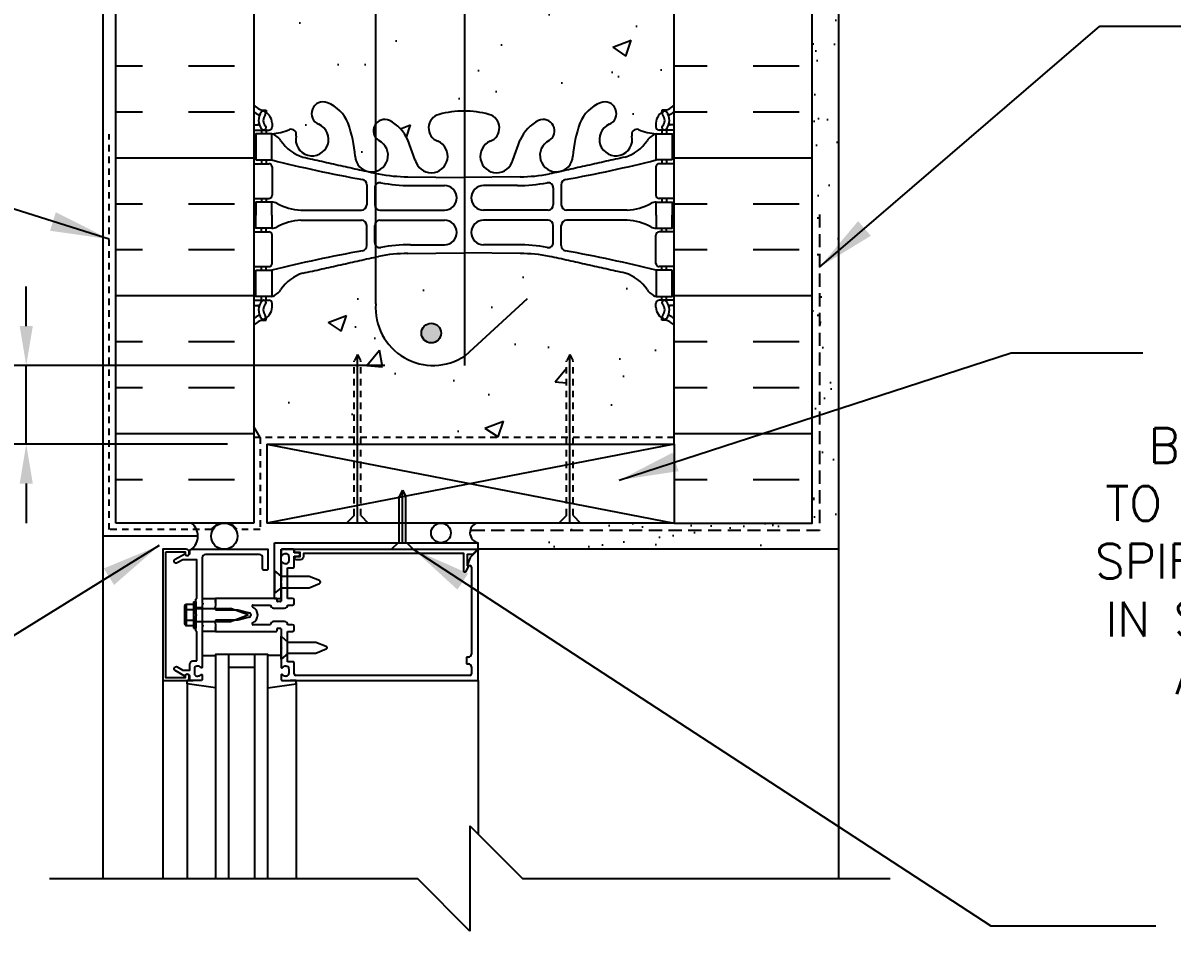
# Model space of a CAD drawing. Header units: inches. Extents: x 160.8 to 211.5, y 103.1 to 183.2.
# Drawn here: x 178.23 to 200.1, y 154.38 to 171.67 of the extents above; entities that cross this region are included whole.
import ezdxf

# ---------------------------------------------------------------- set-up
doc = ezdxf.new("R2010")
doc.units = ezdxf.units.IN
doc.header["$MEASUREMENT"] = 0
doc.linetypes.add('DASHED2', pattern=[0.375, 0.25, -0.125])
doc.linetypes.add('HIDDEN2', pattern=[0.1875, 0.125, -0.0625])
for name, color, linetype in [('HATCH', 12, 'Continuous'), ('LINE18', 9, 'Continuous'), ('line25', 2, 'Continuous'), ('LINE50', 5, 'Continuous'), ('LINE65', 3, 'Continuous'), ('LINE9', 9, 'Continuous'), ('PART_NUMBERS', 6, 'Continuous'), ('TEXT', 4, 'Continuous'), ('Web_Edge', 9, 'Continuous')]:
    doc.layers.add(name, color=color, linetype=linetype)
doc.styles.add('DIM', font='romans.shx', dxfattribs={"width": 0.7})
doc.styles.get("Standard").update_dxf_attribs({"font": 'romans.shx', "height": 0.75})
doc.dimstyles.new('ext_12', dxfattribs={"dimscale": 12, "dimtxt": 0.09375, "dimasz": 0.09375, "dimexe": 0.09375, "dimexo": 0.0625, "dimgap": 0.0625, "dimtad": 1, "dimdec": 1, "dimzin": 2, "dimdsep": 46, "dimlunit": 4, "dimtxsty": 'DIM', "dimcen": 0.09, "dimdle": 0.09375, "dimclrt": 4, "dimadec": 0, "dimazin": 0, "dimtfac": 1, "dimtdec": 1, "dimtmove": 2, "dimatfit": 3, "dimfxl": 1, "dimfrac": 2, "dimtolj": 1, "dimtzin": 0, "dimarcsym": 0})
doc.dimstyles.new('ext_8', dxfattribs={"dimscale": 8, "dimtxt": 0.09375, "dimasz": 0.09375, "dimexe": 0.09375, "dimexo": 0.0625, "dimgap": 0.0625, "dimtad": 1, "dimdec": 6, "dimzin": 3, "dimdsep": 46, "dimlunit": 4, "dimtxsty": 'DIM', "dimcen": 0.09, "dimdle": 0.09375, "dimclrt": 4, "dimadec": 0, "dimazin": 0, "dimtfac": 1, "dimtdec": 6, "dimtmove": 2, "dimatfit": 3, "dimfxl": 1, "dimfrac": 2, "dimtolj": 1, "dimtzin": 0, "dimarcsym": 0})

# ---------------------------------------------------------------- blocks, each defined once
blk = doc.blocks.new('*D6')
at = {"layer": 'Defpoints', "color": 0, "transparency": 16777216}
for p in [(178.293, 165.149), (185.618, 165.149), (182.624, 163.649)]:
    blk.add_point(p, dxfattribs=at)
at = {"layer": 'TEXT', "color": 0, "lineweight": -2, "transparency": 16777216}
for p, q in [((178.293, 165.899), (178.293, 166.649)), ((185.118, 165.149), (177.543, 165.149)), ((178.293, 163.649), (178.293, 165.149)), ((182.124, 163.649), (177.543, 163.649)), ((178.293, 162.899), (178.293, 162.149))]:
    blk.add_line(p, q, dxfattribs=at)
at = {"layer": 'TEXT', "color": 0, "transparency": 16777216}
for points in [[(178.168, 165.899), (178.418, 165.899), (178.293, 165.149)], [(178.168, 162.899), (178.418, 162.899), (178.293, 163.649)]]:
    blk.add_solid(points, dxfattribs=at)
at = {"layer": 'TEXT', "color": 4, "transparency": 16777216, "insert": (175.508, 164.809), "char_height": 0.75, "attachment_point": 5, "rotation": 90, "style": 'DIM'}
blk.add_mtext('\\A1;1 1/2" \\P (38mm)MIN. \\PCOVER', dxfattribs=at)

msp = doc.modelspace()

# ---------------------------------------------------------------- hatches: boundary and pattern name
at = {"layer": 'HATCH'}
h = msp.add_hatch(dxfattribs=at)
h.set_pattern_fill('AR-CONC', color=256, scale=0.5)
h.set_pattern_definition([(50, (0, 0), (3.5863, -0.31376), [0.375, -4.125]), (355, (0, 0), (-0.693757, 3.76096), [0.3, -3.3]), (100.4514, (0.299, -0.026), (2.892544, 3.4472), [0.3187, -3.50571]), (46.1842, (0, 1), (5.33621, -0.8276), [0.5625, -6.1875]), (96.6356, (0.4447, 0.931), (4.67331, 4.87059), [0.47805, -5.25857]), (351.1842, (0, 1), (4.67331, 4.87059), [0.45, -4.95]), (21, (0.5, 0.75), (2.984535, -2.013094), [0.375, -4.125]), (326, (0.5, 0.75), (1.216577, 3.62575), [0.3, -3.3]), (71.4514, (0.7487, 0.5822), (4.20111, 1.612656), [0.3187, -3.50571]), (37.5, (0, 0), (0.060799, 1.664469), [0, -3.26, 0, -3.35, 0, -3.3125]), (7.5, (0, 0), (1.315348, 1.972059), [0, -1.91, 0, -3.185, 0, -1.2625]), (327.5, (-1.115, 0), (2.669112, -0.1127744), [0, -1.25, 0, -3.9, 0, -5.175]), (317.5, (-1.615, 0), (2.91593, 0.500525), [0, -1.625, 0, -2.59, 0, -3.675])])
edge = h.paths.add_edge_path()
edge.add_line((184.5348537, 165.236299), (184.5973537, 165.3558077))
edge.add_line((184.5973537, 165.3558077), (184.6598537, 165.236299))
edge.add_line((184.6598537, 165.236299), (184.6598537, 163.7787495))
edge.add_line((184.6598537, 163.7787495), (188.575416, 163.7787495))
edge.add_line((188.575416, 163.7787495), (188.575416, 165.236299))
edge.add_line((188.575416, 165.236299), (188.637916, 165.3558077))
edge.add_line((188.637916, 165.3558077), (188.700416, 165.236299))
edge.add_line((188.700416, 165.236299), (188.700416, 163.7787495))
edge.add_line((188.700416, 163.7787495), (190.6243711, 163.7787495))
edge.add_line((190.6243711, 163.7787495), (190.6243711, 165.9134777))
edge.add_arc((190.2783681, 165.5525318), 0.5, 46.21088883, 66.42182152)
edge.add_line((190.4783681, 166.0107893), (190.3883681, 166.0107893))
edge.add_line((190.3883681, 166.0107893), (190.3883681, 166.0525154))
edge.add_arc((190.5283681, 166.2596386), 0.25, 180, 235.94420226, ccw=False)
edge.add_line((190.2783681, 166.2596386), (190.2783681, 166.3271386))
edge.add_arc((190.3408681, 166.3271386), 0.0625, 90, 180, ccw=False)
edge.add_line((190.3408681, 166.3896386), (190.3883681, 166.3896386))
edge.add_line((190.3883681, 166.3896386), (190.3883681, 166.4596386))
edge.add_line((190.3883681, 166.4596386), (190.2833681, 166.4596386))
edge.add_arc((190.4057768, 166.8022424), 0.3638149, 214.97751375, 250.33874127, ccw=False)
edge.add_arc((189.4826579, 166.1910124), 0.7434991, 32.79191653, 73.81071146)
edge.add_spline(control_points=[(189.689954, 166.9050286), (188.252504, 167.2254886)], knot_values=[0, 0, 1, 1], degree=1, periodic=0)
edge.add_arc((187.6961662, 164.2938838), 2.9839267, 79.25461643, 90.09946546)
edge.add_line((187.6909861, 167.277806), (186.6243711, 167.2935585))
edge.add_line((186.6243711, 167.2935585), (185.5577562, 167.277806))
edge.add_arc((185.5525761, 164.2938838), 2.9839267, 89.90053454, 100.74538357)
edge.add_spline(control_points=[(184.9962382, 167.2254886), (183.5587882, 166.9050286)], knot_values=[0, 0, 1, 1], degree=1, periodic=0)
edge.add_arc((183.7660844, 166.1910124), 0.7434991, 106.18928854, 147.20808347)
edge.add_arc((182.8429655, 166.8022424), 0.3638149, 289.66125873, 325.02248625, ccw=False)
edge.add_line((182.9653741, 166.4596386), (182.8603741, 166.4596386))
edge.add_line((182.8603741, 166.4596386), (182.8603741, 166.3896386))
edge.add_line((182.8603741, 166.3896386), (182.9078741, 166.3896386))
edge.add_arc((182.9078741, 166.3271386), 0.0625, 0, 90, ccw=False)
edge.add_line((182.9703741, 166.3271386), (182.9703741, 166.2596386))
edge.add_arc((182.7203741, 166.2596386), 0.25, 304.05579774, 360, ccw=False)
edge.add_line((182.8603741, 166.0525154), (182.8603741, 166.0107893))
edge.add_line((182.8603741, 166.0107893), (182.7703741, 166.0107893))
edge.add_arc((182.9703741, 165.5525318), 0.5, 113.57817848, 133.78911117)
edge.add_line((182.6243711, 165.9134777), (182.6243711, 163.9844294))
edge.add_line((182.6243711, 163.9844294), (182.744495, 163.7787495))
edge.add_line((182.744495, 163.7787495), (184.5348537, 163.7787495))
edge.add_line((184.5348537, 163.7787495), (184.5348537, 165.236299))
h.paths.add_polyline_path([(190.6243711, 172.8790689), (190.6243711, 175.6523383, 0.0884161507), (190.4783681, 175.74965), (190.3883681, 175.74965), (190.3883681, 175.791376, -0.2490694202), (190.2783681, 175.9984992), (190.2783681, 176.0659992, -0.4142135624), (190.3408681, 176.1284992), (190.3883681, 176.1284992), (190.3883681, 176.1984992), (190.2833681, 176.1984992, 0.0853478446), (189.9539086, 176.1229806, -0.6696014941), (189.8214062, 176.2432623, 2.0872314076), (189.3875068, 176.0184451, -1), (189.2240782, 175.609922, -0.213449913), (188.8318524, 175.9991224, -0.0699232591), (188.6949855, 176.6429251, 1.7023944724), (188.245217, 176.3303808, -0.9407930193), (188.0417045, 175.9471176, -0.1730747606), (187.6957962, 176.3137747), (187.5531583, 176.7006195, 1.6124735372), (187.1216152, 176.3410313, -0.734872413), (187.0985115, 175.8299925, -0.0684752628), (186.6243711, 175.7679295, -0.0684752628), (186.1502307, 175.8299925, -0.734872413), (186.1271271, 176.3410313, 1.6124735372), (185.6955839, 176.7006195), (185.5529461, 176.3137747, -0.1730747606), (185.2070377, 175.9471176, -0.9407930193), (185.0035252, 176.3303808, 1.7023944724), (184.5537567, 176.6429251, -0.0699232591), (184.4168898, 175.9991224, -0.213449913), (184.024664, 175.609922, -1), (183.8612355, 176.0184451, 2.0872314076), (183.427336, 176.2432623, -0.6696014941), (183.2948336, 176.1229806, 0.0853478446), (182.9653741, 176.1984992), (182.8603741, 176.1984992), (182.8603741, 176.1284992), (182.9078741, 176.1284992, -0.4142135624), (182.9703741, 176.0659992), (182.9703741, 175.9984992, -0.2490694202), (182.8603741, 175.791376), (182.8603741, 175.74965), (182.7703741, 175.74965, 0.0884161507), (182.6243711, 175.6523383), (182.6243711, 172.8790689), (182.6243711, 170.1057995, 0.0884161507), (182.7703741, 170.0084878), (182.8603741, 170.0084878), (182.8603741, 169.9667617, -0.2490694202), (182.9703741, 169.7596386), (182.9703741, 169.6921386, -0.4142135624), (182.9078741, 169.6296386), (182.8603741, 169.6296386), (182.8603741, 169.5596386), (182.9653741, 169.5596386, 0.0853478446), (183.2948336, 169.6351571, -0.6696014941), (183.427336, 169.5148754, 2.0872314076), (183.8612355, 169.7396927, -1), (184.024664, 170.1482158, -0.213449913), (184.4168898, 169.7590153, -0.0699232591), (184.5537567, 169.1152126, 1.7023944724), (185.0035252, 169.4277569, -0.9407930193), (185.2070377, 169.8110201, -0.1730747606), (185.5529461, 169.4443631), (185.6955839, 169.0575182, 1.6124735372), (186.1271271, 169.4171064, -0.734872413), (186.1502307, 169.9281453, -0.0684752628), (186.6243711, 169.9902082, -0.0684752628), (187.0985115, 169.9281453, -0.734872413), (187.1216152, 169.4171064, 1.6124735372), (187.5531583, 169.0575182), (187.6957962, 169.4443631, -0.1730747606), (188.0417045, 169.8110201, -0.9407930193), (188.245217, 169.4277569, 1.7023944724), (188.6949855, 169.1152126, -0.0699232591), (188.8318524, 169.7590153, -0.213449913), (189.2240782, 170.1482158, -1), (189.3875068, 169.7396927, 2.0872314076), (189.8214062, 169.5148754, -0.6696014941), (189.9539086, 169.6351571, 0.0853478446), (190.2833681, 169.5596386), (190.3883681, 169.5596386), (190.3883681, 169.6296386), (190.3408681, 169.6296386, -0.4142135624), (190.2783681, 169.6921386), (190.2783681, 169.7596386, -0.2490694202), (190.3883681, 169.9667617), (190.3883681, 170.0084878), (190.4783681, 170.0084878, 0.0884161507), (190.6243711, 170.1057995)])
edge = h.paths.add_edge_path()
edge.add_line((190.6243711, 181.8700269), (187.7378275, 181.8700113))
edge.add_line((187.7378275, 181.8700113), (186.7378275, 182.8700113))
edge.add_line((186.7378275, 182.8700113), (186.7378275, 180.8700113))
edge.add_line((186.7378275, 180.8700113), (185.7378275, 181.8700113))
edge.add_line((185.7378275, 181.8700113), (182.6243711, 181.8700282))
edge.add_line((182.6243711, 181.8700282), (182.6243711, 179.8446601))
edge.add_arc((182.9703741, 180.205606), 0.5, 226.21088883, 246.42182152)
edge.add_line((182.7703741, 179.7473484), (182.8603741, 179.7473484))
edge.add_line((182.8603741, 179.7473484), (182.8603741, 179.7056223))
edge.add_arc((182.7203741, 179.4984992), 0.25, 0, 55.94420226, ccw=False)
edge.add_line((182.9703741, 179.4984992), (182.9703741, 179.4309992))
edge.add_arc((182.9078741, 179.4309992), 0.0625, -90, 0, ccw=False)
edge.add_line((182.9078741, 179.3684992), (182.8603741, 179.3684992))
edge.add_line((182.8603741, 179.3684992), (182.8603741, 179.2984992))
edge.add_line((182.8603741, 179.2984992), (182.9653741, 179.2984992))
edge.add_arc((182.8429655, 178.9558953), 0.3638149, 34.97751375, 70.33874127, ccw=False)
edge.add_arc((183.7660844, 179.5671254), 0.7434991, 212.79191653, 253.81071146)
edge.add_spline(control_points=[(183.5587882, 178.8531092), (184.9962382, 178.5326492)], knot_values=[0, 0, 1, 1], degree=1, periodic=0)
edge.add_arc((185.5525761, 181.464254), 2.9839267, 259.25461643, 270.09946546)
edge.add_line((185.5577562, 178.4803318), (186.6243711, 178.4645793))
edge.add_line((186.6243711, 178.4645793), (187.6909861, 178.4803318))
edge.add_arc((187.6961662, 181.464254), 2.9839267, 269.90053454, 280.74538357)
edge.add_spline(control_points=[(188.252504, 178.5326492), (189.689954, 178.8531092)], knot_values=[0, 0, 1, 1], degree=1, periodic=0)
edge.add_arc((189.4826579, 179.5671254), 0.7434991, 286.18928854, 327.20808347)
edge.add_arc((190.4057768, 178.9558953), 0.3638149, 109.66125873, 145.02248625, ccw=False)
edge.add_line((190.2833681, 179.2984992), (190.3883681, 179.2984992))
edge.add_line((190.3883681, 179.2984992), (190.3883681, 179.3684992))
edge.add_line((190.3883681, 179.3684992), (190.3408681, 179.3684992))
edge.add_arc((190.3408681, 179.4309992), 0.0625, 180, 270, ccw=False)
edge.add_line((190.2783681, 179.4309992), (190.2783681, 179.4984992))
edge.add_arc((190.5283681, 179.4984992), 0.25, 124.05579774, 180, ccw=False)
edge.add_line((190.3883681, 179.7056223), (190.3883681, 179.7473484))
edge.add_line((190.3883681, 179.7473484), (190.4783681, 179.7473484))
edge.add_arc((190.2783681, 180.205606), 0.5, 293.57817848, 313.78911117)
edge.add_line((190.6243711, 179.8446601), (190.6243711, 181.8700269))
h = msp.add_hatch(dxfattribs=at)
h.set_pattern_fill('AR-SAND', color=256, scale=0.5, style=0)
h.set_pattern_definition([(37.5, (-2642.6052, -323.9087), (-0.03149668, 0.96341188), [0, -0.76, 0, -0.85, 0, -0.8125]), (7.5, (-2642.6052, -323.9087), (0.88488835, 1.41107303), [0, -0.41, 0, -0.685, 0, -0.2625]), (327.5, (-2643.2202, -323.9087), (1.55707093, 0.00282953), [0, -0.25, 0, -0.9, 0, -1.175]), (317.5, (-2643.2202, -323.9087), (1.5030633, 0.4388378), [0, -0.125, 0, -0.59, 0, -0.675])])
h.paths.add_polyline_path([(193.7493711, 168.9360212), (193.2493711, 168.9360212), (193.2493711, 163.6364371), (193.7493711, 163.6364371)])
h.paths.add_polyline_path([(193.2493711, 168.9360212), (193.7493711, 168.9360212), (193.7493711, 173.1733458), (193.2493711, 173.1733458), (193.2493711, 172.8790689)])
h.paths.add_polyline_path([(193.2493711, 173.1733458), (193.7493711, 173.1733458), (193.7493711, 181.8700113), (193.2493711, 181.8700113)])
h = msp.add_hatch(dxfattribs=at)
h.set_pattern_fill('AR-SAND', color=256, scale=0.5, style=0)
h.set_pattern_definition([(37.5, (124.29606, 3.0107), (-0.0314967, 0.963412), [0, -0.76, 0, -0.85, 0, -0.8125]), (7.5, (124.296, 3.0107), (0.884888, 1.411073), [0, -0.41, 0, -0.685, 0, -0.2625]), (327.5, (123.68106, 3.0107), (1.557071, 0.0028295), [0, -0.25, 0, -0.9, 0, -1.175]), (317.5, (123.681, 3.0107), (1.503063, 0.438838), [0, -0.125, 0, -0.59, 0, -0.675])])
h.paths.add_polyline_path([(187.9590269, 162.1492541, 0.2250226336), (187.8205967, 161.8992541), (187.8217261, 161.8992541), (187.8217261, 161.6492541), (193.7493711, 161.6492541), (193.7493711, 163.6364371), (193.2493711, 163.6364371), (193.2493711, 162.1492541)])
at = {"layer": 'LINE65'}
msp.add_hatch(color=256, dxfattribs=at).paths.add_polyline_path([(186.1880611, 165.7640109, 1), (185.8130611, 165.7640109, 1)])

# ---------------------------------------------------------------- linework, layer by layer
at = {"layer": 'HATCH'}
for p, q in [((179.9993711, 170.8531351), (180.5041494, 170.8531351)), ((181.3791494, 170.8531351), (182.2541494, 170.8531351)), ((190.6243711, 170.8531351), (191.2541494, 170.8531351)), ((192.1291494, 170.8531351), (193.0041494, 170.8531351)), ((179.9993711, 169.9781351), (180.5041494, 169.9781351)), ((181.3791494, 169.9781351), (182.2541494, 169.9781351)), ((190.6243711, 169.9781351), (191.2541494, 169.9781351)), ((192.1291494, 169.9781351), (193.0041494, 169.9781351)), ((179.9993711, 169.1031351), (182.6243711, 169.1031351)), ((190.6243711, 169.1031351), (193.2493711, 169.1031351)), ((179.9993711, 168.2281351), (180.5041494, 168.2281351)), ((181.3791494, 168.2281351), (182.2541494, 168.2281351)), ((190.6243711, 168.2281351), (191.2541494, 168.2281351)), ((192.1291494, 168.2281351), (193.0041494, 168.2281351)), ((179.9993711, 167.3531351), (180.5041494, 167.3531351)), ((181.3791494, 167.3531351), (182.2541494, 167.3531351)), ((190.6243711, 167.3531351), (191.2541494, 167.3531351)), ((192.1291494, 167.3531351), (193.0041494, 167.3531351)), ((179.9993711, 166.4781351), (182.6243711, 166.4781351)), ((190.6243711, 166.4781351), (193.2493711, 166.4781351)), ((179.9993711, 165.6031351), (180.5041494, 165.6031351)), ((181.3791494, 165.6031351), (182.2541494, 165.6031351)), ((190.6243711, 165.6031351), (191.2541494, 165.6031351)), ((192.1291494, 165.6031351), (193.0041494, 165.6031351)), ((184.5973537, 162.1492541), (184.5973537, 165.3558077)), ((188.637916, 162.1492541), (188.637916, 165.3558077)), ((179.9993711, 164.7281351), (180.5041494, 164.7281351)), ((181.3791494, 164.7281351), (182.2541494, 164.7281351)), ((190.6243711, 164.7281351), (191.2541494, 164.7281351)), ((192.1291494, 164.7281351), (193.0041494, 164.7281351)), ((179.9993711, 163.8531351), (182.6243711, 163.8531351)), ((182.744495, 163.7787495), (182.6243711, 163.9844294)), ((190.6243711, 163.8531351), (193.2493711, 163.8531351)), ((182.744495, 163.7787495), (182.6243711, 163.7787495)), ((190.6243711, 163.6492541), (182.8743711, 162.1492541)), ((182.8743711, 163.6492541), (190.6243711, 162.1492541)), ((179.9993711, 162.9781351), (180.5041494, 162.9781351)), ((181.3791494, 162.9781351), (182.2541494, 162.9781351)), ((190.6243711, 162.9781351), (191.2541494, 162.9781351)), ((192.1291494, 162.9781351), (193.0041494, 162.9781351)), ((185.4523754, 161.7747899), (185.4523754, 162.7747899)), ((183.372672, 161.6492541), (186.892672, 161.6492541)), ((182.142672, 159.6492541), (182.142672, 155.382294)), ((182.642672, 155.382294), (182.642672, 159.6492541)), ((181.6429171, 159.6288685), (181.8929171, 159.6288685)), ((182.642672, 159.3992541), (182.142672, 159.3992541)), ((180.892672, 159.1492541), (180.892672, 155.382294)), ((181.3529171, 159.0888685), (181.3529171, 159.1488685)), ((181.3529171, 159.1488685), (181.468548, 159.1488685)), ((181.3529171, 159.1062337), (181.3529171, 155.382294)), ((181.8929171, 159.012333), (181.3529171, 159.0888685)), ((182.892427, 159.012333), (183.432427, 159.0888685)), ((183.432427, 159.0888685), (183.432427, 159.1488685)), ((183.432427, 159.1062337), (183.432427, 155.382294)), ((186.892672, 159.1492541), (186.892672, 156.2274494))]:
    msp.add_line(p, q, dxfattribs=at)
at = {"layer": 'HATCH', "color": 4, "linetype": 'DASHED2', "ltscale": 0.5}
for p, q in [((179.8743711, 162.0242541), (179.8743711, 169.5515678)), ((182.744495, 163.7787495), (182.744495, 162.0242541)), ((190.6243711, 163.7787495), (182.744495, 163.7787495)), ((181.8167474, 162.0242541), (179.8743711, 162.0242541)), ((182.744495, 162.0242541), (182.3065967, 162.0242541))]:
    msp.add_line(p, q, dxfattribs=at)
at = {"layer": 'HATCH'}
for centre, radius in [((182.061672, 161.8992541), 0.25), ((186.186172, 161.962022), 0.1872321)]:
    msp.add_circle(centre, radius, dxfattribs=at)
msp.add_arc((181.249172, 161.8992541), 0.3125, 306.86989765, 53.13010235, dxfattribs=at)
at = {"layer": 'LINE18'}
for p, q in [((179.7493711, 181.8790689), (179.7493711, 161.8992541)), ((185.4523754, 162.7747899), (185.3898754, 162.6552812)), ((185.4523754, 162.7747899), (185.5148754, 162.6552812)), ((185.3898754, 161.7747899), (185.3898754, 162.6552812)), ((185.5148754, 161.7747899), (185.5148754, 162.6552812)), ((184.5348537, 162.2929722), (184.3911356, 162.1492541)), ((184.6598537, 162.2929722), (184.8035719, 162.1492541)), ((188.575416, 162.2929722), (188.4316979, 162.1492541)), ((188.700416, 162.2929722), (188.8441341, 162.1492541)), ((181.561672, 161.8992541), (179.7493711, 161.8992541)), ((179.7493711, 161.8992541), (179.7493711, 155.382294)), ((183.017672, 161.7747899), (186.892672, 161.7747899)), ((183.142672, 161.6497899), (186.892672, 161.6497899)), ((185.3711572, 161.7747899), (185.2461572, 161.6497899)), ((185.5335935, 161.7747899), (185.6585935, 161.6497899)), ((186.892672, 161.6497899), (186.892672, 161.7747899)), ((193.7493711, 161.6492541), (193.7493711, 155.382294))]:
    msp.add_line(p, q, dxfattribs=at)
at = {"layer": 'LINE18', "linetype": 'HIDDEN2'}
for p, q in [((184.5973537, 165.3558077), (184.5348537, 165.236299)), ((184.5973537, 165.3558077), (184.6598537, 165.236299)), ((188.637916, 165.3558077), (188.575416, 165.236299)), ((188.637916, 165.3558077), (188.700416, 165.236299)), ((184.5348537, 162.2929722), (184.5348537, 165.236299)), ((184.6598537, 162.2929722), (184.6598537, 165.236299)), ((188.575416, 162.2929722), (188.575416, 165.236299)), ((188.700416, 162.2929722), (188.700416, 165.236299))]:
    msp.add_line(p, q, dxfattribs=at)
at = {"layer": 'line25'}
for p, q in [((182.6243711, 172.8790689), (182.6243711, 162.1492541)), ((190.6243711, 163.6492541), (190.6243711, 172.8790689)), ((182.8743711, 163.6492541), (182.8743711, 162.1492541)), ((182.8743711, 163.6492541), (190.6243711, 163.6492541)), ((190.6243711, 163.6492541), (190.6243711, 162.1492541)), ((190.6243711, 162.1492541), (182.8743711, 162.1492541))]:
    msp.add_line(p, q, dxfattribs=at)
at = {"layer": 'LINE50'}
msp.add_line((182.6243711, 162.1492541), (179.9993711, 162.1492541), dxfattribs=at)
for points in [[(179.9993711, 162.1492541), (179.9993711, 172.8790689), (180.4368711, 172.8790689), (180.4368711, 173.3790689), (181.9368711, 173.3790689), (181.9368711, 172.8790689), (182.3743711, 172.8790689), (182.6243711, 172.8790689)], [(190.6243711, 162.1492541), (193.2493711, 162.1492541), (193.2493711, 172.8790689), (192.8118711, 172.8790689), (192.8118711, 173.3790689), (191.3118711, 173.3790689), (191.3118711, 172.8790689), (190.8743711, 172.8790689), (190.6243711, 172.8790689)]]:
    msp.add_lwpolyline(points, dxfattribs=at)
at = {"layer": 'LINE65'}
for p, q in [((186.6359148, 180.971924), (186.6359148, 165.1492541)), ((184.9452389, 166.3225452), (184.9452389, 178.6729721)), ((187.8238338, 166.4168307), (186.6440819, 165.332547))]:
    msp.add_line(p, q, dxfattribs=at)
msp.add_circle((186.0005611, 165.7640109), 0.1875, dxfattribs=at)
msp.add_arc((186.0375673, 166.244376), 1.0951219, 175.90677852, 303.63036406, dxfattribs=at)
at = {"layer": 'LINE9'}
for p, q in [((193.7493711, 181.8790689), (193.7493711, 161.6492541)), ((183.017672, 160.7122541), (183.017672, 161.7747899)), ((183.142672, 160.7122541), (183.142672, 161.6497899)), ((183.142672, 161.6292541), (183.142672, 161.5472541)), ((183.372672, 161.6492541), (183.162672, 161.6492541)), ((183.392672, 161.5792541), (183.392672, 161.6292541)), ((186.875601, 161.6252541), (186.7417935, 161.4914467)), ((193.7493711, 161.6492541), (186.892672, 161.6492541)), ((186.892672, 161.6492541), (186.892672, 161.6302541)), ((186.892672, 161.6492541), (186.892672, 161.6302541)), ((186.892672, 159.1492541), (186.892672, 161.618183)), ((183.142672, 161.3912541), (183.142672, 161.0392541)), ((183.2321636, 161.5632541), (183.242672, 161.5632541)), ((183.292672, 161.5132541), (183.292672, 161.4252541)), ((183.473672, 161.5792541), (183.392672, 161.5792541)), ((183.392672, 161.3142541), (183.392672, 161.5192541)), ((183.392672, 161.5192541), (183.473672, 161.5192541)), ((186.7417935, 161.4914467), (186.685672, 161.3372541)), ((183.242672, 161.3752541), (183.2321636, 161.3752541)), ((183.267672, 160.7122541), (183.267672, 161.2942541)), ((183.267672, 161.2942541), (183.372672, 161.2942541)), ((186.685672, 161.3372541), (186.737672, 161.3372541)), ((186.767672, 161.3072541), (186.767672, 159.6542541)), ((183.142672, 161.0092541), (183.142672, 160.6622541)), ((181.303067, 160.5514341), (181.303067, 160.2470591)), ((181.315362, 160.5858441), (181.334067, 160.5858441)), ((181.334067, 160.5858441), (181.334067, 160.2126541)), ((181.337992, 160.6021641), (181.477672, 160.6021641)), ((181.477672, 160.6492541), (181.477672, 160.1492541)), ((181.477672, 160.6492541), (181.517672, 160.6492541)), ((181.517672, 160.6492541), (181.517672, 160.1492541)), ((181.642672, 160.5322541), (181.517672, 160.5322541)), ((181.517672, 160.5246341), (182.182672, 160.5246341)), ((181.642672, 160.7122541), (181.892672, 160.7122541)), ((181.642672, 160.7122541), (181.642672, 160.6497541)), ((181.892672, 160.6722541), (181.877672, 160.6572541)), ((181.877672, 160.6572541), (181.892672, 160.6422541)), ((181.892672, 160.5692541), (181.877672, 160.5542541)), ((181.877672, 160.5542541), (181.892672, 160.5392541)), ((183.056672, 160.7122541), (181.892672, 160.7122541)), ((181.892672, 160.7122541), (181.892672, 160.6722541)), ((181.892672, 160.7122541), (181.892672, 160.6497541)), ((181.892672, 160.6422541), (181.892672, 160.5692541)), ((181.892672, 160.5392541), (181.892672, 160.4992541)), ((182.517672, 160.3992541), (182.182672, 160.5246341)), ((182.6140521, 160.5872541), (182.941672, 160.5872541)), ((183.001672, 160.5272541), (183.207672, 160.5272541)), ((183.017672, 160.7122541), (183.142672, 160.7122541)), ((183.066672, 160.6622541), (183.066672, 160.7022541)), ((183.132672, 160.6522541), (183.076672, 160.6522541)), ((183.362672, 160.7122541), (183.267672, 160.7122541)), ((183.267672, 160.5872541), (183.362672, 160.5872541)), ((183.392672, 160.6172541), (183.392672, 160.6822541)), ((181.337992, 160.5007091), (181.477672, 160.5007091)), ((181.337992, 160.2977891), (181.477672, 160.2977891)), ((181.892672, 160.4992541), (182.322672, 160.4992541)), ((182.322672, 160.2992541), (181.892672, 160.2992541)), ((181.892672, 160.2992541), (181.892672, 160.2592541)), ((182.182672, 160.2738641), (182.517672, 160.3992541)), ((182.322672, 160.4992541), (182.5407842, 160.4408111)), ((182.5407842, 160.3576971), (182.322672, 160.2992541)), ((181.315362, 160.2126541), (181.334067, 160.2126541)), ((181.337992, 160.1963341), (181.477672, 160.1963341)), ((181.477672, 160.1492541), (181.517672, 160.1492541)), ((181.517672, 160.2738641), (182.182672, 160.2738641)), ((181.642672, 160.2662541), (181.517672, 160.2662541)), ((181.642672, 160.1487541), (181.642672, 160.0862541)), ((181.892672, 160.0862541), (181.642672, 160.0862541)), ((181.892672, 160.2592541), (181.877672, 160.2442541)), ((181.877672, 160.2442541), (181.892672, 160.2292541)), ((181.892672, 160.1562541), (181.877672, 160.1412541)), ((181.877672, 160.1412541), (181.892672, 160.1262541)), ((181.892672, 160.2292541), (181.892672, 160.1562541)), ((181.892672, 160.1487541), (181.892672, 160.0862541)), ((181.892672, 160.1262541), (181.892672, 160.0862541)), ((181.892672, 160.0862541), (183.056672, 160.0862541)), ((182.941672, 160.2112541), (182.6140521, 160.2112541)), ((183.207672, 160.2712541), (183.001672, 160.2712541)), ((183.066672, 160.0962541), (183.066672, 160.1362541)), ((183.076672, 160.1462541), (183.132672, 160.1462541)), ((183.142672, 160.1362541), (183.142672, 159.7892541)), ((183.362672, 160.2112541), (183.267672, 160.2112541)), ((183.267672, 159.5042541), (183.267672, 160.0862541)), ((183.267672, 160.0862541), (183.362672, 160.0862541)), ((183.392672, 160.1162541), (183.392672, 160.1812541)), ((183.142672, 159.5552541), (183.142672, 159.9932541)), ((183.142672, 159.9932541), (183.274672, 159.8822541)), ((183.274672, 159.8822541), (183.8053307, 159.8822541)), ((183.8053307, 159.8822541), (183.9991525, 159.8019705)), ((183.142672, 159.7892541), (183.157672, 159.7742541)), ((183.157672, 159.7742541), (183.142672, 159.7592541)), ((183.142672, 159.7592541), (183.142672, 159.4072541)), ((183.274672, 159.6662541), (183.142672, 159.5552541)), ((183.8053307, 159.6662541), (183.274672, 159.6662541)), ((183.9991525, 159.7465377), (183.8053307, 159.6662541)), ((183.142427, 159.6288685), (182.892427, 159.6288685)), ((183.2321636, 159.4232541), (183.242672, 159.4232541)), ((183.372672, 159.5042541), (183.267672, 159.5042541)), ((183.392672, 159.2792541), (183.392672, 159.4842541)), ((186.707672, 159.5942541), (186.672672, 159.5942541)), ((186.672672, 159.5942541), (186.672672, 159.4692541)), ((186.672672, 159.4692541), (186.707672, 159.4692541)), ((183.142672, 159.2512541), (183.142672, 159.1692541)), ((183.242672, 159.2352541), (183.2321636, 159.2352541)), ((183.292672, 159.3732541), (183.292672, 159.2852541)), ((186.737672, 159.2492541), (183.422672, 159.2492541)), ((186.767672, 159.4092541), (186.767672, 159.2792541)), ((183.162672, 159.1492541), (186.892672, 159.1492541)), ((183.432427, 159.1488685), (183.3167961, 159.1488685)), ((186.7378275, 156.382294), (186.7378275, 154.382294)), ((186.7378275, 156.382294), (187.7378275, 155.382294)), ((178.7378275, 155.382294), (185.7378275, 155.382294)), ((186.7378275, 154.382294), (185.7378275, 155.382294)), ((187.7378275, 155.382294), (194.7378275, 155.382294))]:
    msp.add_line(p, q, dxfattribs=at)
for points in [[(180.952672, 161.5992541), (181.316672, 161.5992541), (181.316672, 161.5692541, 1), (181.396672, 161.5692541), (181.396672, 161.5892541, 0.4142135624), (181.336672, 161.6492541), (180.892672, 161.6492541), (180.892672, 159.1492541), (181.336672, 159.1492541, 0.4142135624), (181.396672, 159.2092541), (181.396672, 159.2292541, 1), (181.316672, 159.2292541), (181.316672, 159.1992541), (180.952672, 159.1992541)], [(181.542672, 159.5232541), (181.542672, 160.0742541), (181.517672, 160.0992541), (181.517672, 160.3842541), (181.532672, 160.3992541), (181.517672, 160.4142541), (181.517672, 160.6992541), (181.542672, 160.7242541), (181.542672, 161.4492541), (181.2718474, 161.4492541), (181.166672, 161.3885311, -1), (181.126672, 161.4578131), (181.3093012, 161.5632541, 0.8490904587), (181.406672, 161.5792541), (181.406672, 161.6192541, -0.4142135624), (181.436672, 161.6492541), (182.892672, 161.6492541), (182.892672, 161.2792541, -0.4142135624), (182.862672, 161.2492541), (182.822672, 161.2492541, -0.4142135624), (182.792672, 161.2792541), (182.792672, 161.4892541, 0.4142135624), (182.732672, 161.5492541), (181.702672, 161.5492541, 0.4142135624), (181.642672, 161.4892541), (181.642672, 160.6242541), (181.657672, 160.6092541), (181.642672, 160.5942541), (181.642672, 160.2042541), (181.657672, 160.1892541), (181.642672, 160.1742541), (181.642672, 159.4072541, -0.6693764951), (181.6170304, 159.3966827, 0.1997729274), (181.5531804, 159.4232541), (181.542672, 159.4232541, 0.4142135624), (181.492672, 159.3732541), (181.492672, 159.2852541, 0.4142135624), (181.542672, 159.2352541), (181.5531804, 159.2352541, 0.1997729274), (181.6170304, 159.2618255, -0.6693764951), (181.642672, 159.2512541), (181.642672, 159.1692541, -0.4142135624), (181.622672, 159.1492541), (181.436672, 159.1492541, -0.4142135624), (181.406672, 159.1792541), (181.406672, 159.2192541, 0.8490904587), (181.3093012, 159.2352541), (181.126672, 159.3406951, -1), (181.166672, 159.4099771), (181.2718474, 159.3492541), (181.406672, 159.3492541), (181.406672, 159.4632541, -0.4142135624), (181.466672, 159.5232541)], [(183.418672, 161.5892541, -0.4142135624), (183.398672, 161.6092541), (183.398672, 161.6492541), (186.873672, 161.6492541, -0.6681786379), (186.8772076, 161.6407186), (186.7857431, 161.5492541), (186.685672, 161.5492541), (186.685672, 161.3372541), (186.717672, 161.3372541), (186.6515477, 161.2227234, -0.767326988), (186.623672, 161.2301926), (186.623672, 161.5692541), (183.568672, 161.5692541), (183.568672, 161.5092541, -0.4142135624), (183.508672, 161.4492541), (183.428672, 161.4492541, -1), (183.428672, 161.5092541), (183.503672, 161.5092541), (183.503672, 161.5892541)], [(183.149672, 161.1322541), (183.017672, 161.2432541), (183.017672, 160.8052541), (183.149672, 160.9162541), (183.6803307, 160.9162541), (183.8741525, 160.9965377, 0.6681786379), (183.8741525, 161.0519705), (183.6803307, 161.1322541)]]:
    msp.add_lwpolyline(points, format="xyb", close=True, dxfattribs=at)
msp.add_lwpolyline([(182.892672, 155.382294), (182.892672, 159.6492541), (181.892672, 159.6492541), (181.892672, 155.382294)], dxfattribs=at)
for centre, radius, start, end in [((186.9308028, 161.9644387), 0.1934442, 107.17760034, 258.63169701), ((183.162672, 161.6292541), 0.02, 90, 180), ((183.372672, 161.6292541), 0.02, 0, 90), ((186.882672, 161.618183), 0.01, 0, 135), ((183.157672, 161.5472541), 0.015, 180, 315.18968809), ((183.157672, 161.3912541), 0.015, 44.81031191, 180), ((183.2321636, 161.4732541), 0.09, 90, 135.18968809), ((183.2321636, 161.4652541), 0.09, 224.81031191, 270), ((183.242672, 161.5132541), 0.05, 0, 90), ((183.242672, 161.4252541), 0.05, 270, 0), ((183.473672, 161.5492541), 0.03, 270, 90), ((183.372672, 161.3142541), 0.02, 270, 360), ((186.737672, 161.3072541), 0.03, 360, 90), ((181.357377, 160.5514341), 0.0543126, 110.9107, 249.0893), ((182.6140521, 160.5672541), 0.02, 90, 243.3313394), ((182.529672, 160.3992541), 0.168, 296.6686606, 63.3313394), ((183.001672, 160.5872541), 0.06, 180, 270), ((183.056672, 160.7022541), 0.01, 0, 90), ((183.076672, 160.6622541), 0.01, 180, 270), ((183.132672, 160.6622541), 0.01, 270, 0), ((183.207672, 160.5872541), 0.06, 270, 0), ((183.362672, 160.6822541), 0.03, 0, 90), ((183.362672, 160.6172541), 0.03, 270, 360), ((181.357377, 160.2470591), 0.0543126, 110.9107, 249.0893), ((181.467917, 160.3992541), 0.1648491, 142.0123, 217.9877), ((182.529649, 160.3992541), 0.043023, 285, 75), ((182.6140521, 160.2312541), 0.02, 116.6686606, 270), ((183.001672, 160.2112541), 0.06, 90, 180), ((183.056672, 160.0962541), 0.01, 270, 0), ((183.076672, 160.1362541), 0.01, 90, 180), ((183.132672, 160.1362541), 0.01, 0, 90), ((183.207672, 160.2112541), 0.06, 0, 90), ((183.362672, 160.1812541), 0.03, 0, 90), ((183.362672, 160.1162541), 0.03, 270, 360), ((183.987672, 159.7742541), 0.03, 292.5, 67.5), ((186.707672, 159.6542541), 0.06, 270, 0), ((183.2321636, 159.3332541), 0.09, 90, 135.18968809), ((183.242672, 159.3732541), 0.05, 0, 90), ((183.372672, 159.4842541), 0.02, 0, 90), ((186.707672, 159.4092541), 0.06, 0, 90), ((183.157672, 159.4072541), 0.015, 180, 315.18968809), ((183.157672, 159.2512541), 0.015, 44.81031191, 180), ((183.2321636, 159.3252541), 0.09, 224.81031191, 270), ((183.242672, 159.2852541), 0.05, 270, 360), ((183.422672, 159.2792541), 0.03, 180, 270), ((186.737672, 159.2792541), 0.03, 270, 0), ((183.162672, 159.1692541), 0.02, 180, 270)]:
    msp.add_arc(centre, radius, start, end, dxfattribs=at)
at = {"layer": 'PART_NUMBERS', "linetype": 'DASHED2'}
msp.add_lwpolyline([(193.3935172, 168.0225166), (193.3935172, 162.0039791), (186.7414428, 162.0039791)], dxfattribs=at)
at = {"layer": 'TEXT'}
for centre, start, end in [((182.059551, 161.8509578), 89.59260629, 144.48339052), ((182.0637931, 161.8509578), 35.51660948, 90.40739371)]:
    msp.add_arc(centre, 0.2983039, start, end, dxfattribs=at)
at = {"layer": 'Web_Edge'}
for p, q in [((182.7703741, 170.0084878), (182.8603741, 170.0084878)), ((182.8603741, 170.0084878), (182.8603741, 169.9667617)), ((190.4783681, 170.0084878), (190.3883681, 170.0084878)), ((190.3883681, 170.0084878), (190.3883681, 169.9667617)), ((182.6243711, 169.7296386), (182.7022496, 169.7296386)), ((182.9703741, 169.7596386), (182.9703741, 169.6921386)), ((190.2783681, 169.7596386), (190.2783681, 169.6921386)), ((190.6243711, 169.7296386), (190.5464926, 169.7296386)), ((182.6243711, 169.6296386), (182.9078741, 169.6296386)), ((182.7703741, 169.6296386), (182.7703741, 169.5596386)), ((182.8603741, 169.6296386), (182.8603741, 169.5596386)), ((190.6243711, 169.6296386), (190.3408681, 169.6296386)), ((190.3883681, 169.6296386), (190.3883681, 169.5596386)), ((190.4783681, 169.6296386), (190.4783681, 169.5596386)), ((185.6955839, 169.0575182), (185.5529461, 169.4443631)), ((187.5531583, 169.0575182), (187.6957962, 169.4443631)), ((182.7703741, 169.0596386), (182.7703741, 168.9896386)), ((182.8603741, 169.0596386), (182.8603741, 168.9896386)), ((190.3883681, 169.0596386), (190.3883681, 168.9896386)), ((190.4783681, 169.0596386), (190.4783681, 168.9896386)), ((182.6243711, 168.9896386), (182.9078741, 168.9896386)), ((182.9703741, 168.9271386), (182.9703741, 168.3921386)), ((190.2783681, 168.9271386), (190.2783681, 168.3921386)), ((190.6243711, 168.9896386), (190.3408681, 168.9896386)), ((185.5577562, 168.7414711), (186.6243782, 168.7257185)), ((187.6909861, 168.7414711), (186.624364, 168.7257185)), ((184.7724282, 168.5897132), (184.7724282, 168.2049494)), ((184.9249282, 168.5276577), (184.9249282, 168.2049494)), ((185.6050906, 168.5735868), (186.251972, 168.5735868)), ((187.6436516, 168.5735868), (186.9967703, 168.5735868)), ((188.323814, 168.5276577), (188.323814, 168.2049494)), ((188.476314, 168.5897132), (188.476314, 168.2049494)), ((182.6243711, 168.3296386), (182.9078741, 168.3296386)), ((182.7703741, 168.3296386), (182.7703741, 168.2596386)), ((182.8603741, 168.3296386), (182.8603741, 168.2596386)), ((190.6243711, 168.3296386), (190.3408681, 168.3296386)), ((190.3883681, 168.3296386), (190.3883681, 168.2596386)), ((190.4783681, 168.3296386), (190.4783681, 168.2596386)), ((183.5180982, 168.1041685), (184.6724959, 168.1049494)), ((185.0249282, 168.1049494), (186.251972, 168.1049494)), ((188.223814, 168.1049494), (186.9967703, 168.1049494)), ((189.730644, 168.1041685), (188.5762464, 168.1049494)), ((182.7703741, 167.6896386), (182.7703741, 167.7596386)), ((182.8603741, 167.6896386), (182.8603741, 167.7596386)), ((183.5180982, 167.9151086), (184.6724959, 167.9143277)), ((184.7724282, 167.4295639), (184.7724282, 167.8143277)), ((184.9249282, 167.4916194), (184.9249282, 167.8143277)), ((185.0249282, 167.9143277), (186.251972, 167.9143277)), ((188.223814, 167.9143277), (186.9967703, 167.9143277)), ((188.323814, 167.4916194), (188.323814, 167.8143277)), ((188.476314, 167.4295639), (188.476314, 167.8143277)), ((189.730644, 167.9151086), (188.5762464, 167.9143277)), ((190.3883681, 167.6896386), (190.3883681, 167.7596386)), ((190.4783681, 167.6896386), (190.4783681, 167.7596386)), ((182.6243711, 167.6896386), (182.9078741, 167.6896386)), ((182.9703741, 167.0921386), (182.9703741, 167.6271386)), ((190.2783681, 167.0921386), (190.2783681, 167.6271386)), ((190.6243711, 167.6896386), (190.3408681, 167.6896386)), ((185.6050906, 167.4456903), (186.251972, 167.4456903)), ((187.6436516, 167.4456903), (186.9967703, 167.4456903)), ((185.5577562, 167.277806), (186.6243782, 167.2935586)), ((187.6909861, 167.277806), (186.624364, 167.2935586)), ((182.6243711, 167.0296386), (182.9078741, 167.0296386)), ((182.7703741, 166.9596386), (182.7703741, 167.0296386)), ((182.8603741, 166.9596386), (182.8603741, 167.0296386)), ((190.6243711, 167.0296386), (190.3408681, 167.0296386)), ((190.3883681, 166.9596386), (190.3883681, 167.0296386)), ((190.4783681, 166.9596386), (190.4783681, 167.0296386)), ((182.7703741, 166.3896386), (182.7703741, 166.4596386)), ((182.8603741, 166.3896386), (182.8603741, 166.4596386)), ((190.3883681, 166.3896386), (190.3883681, 166.4596386)), ((190.4783681, 166.3896386), (190.4783681, 166.4596386)), ((182.6243711, 166.3896386), (182.9078741, 166.3896386)), ((182.6243711, 166.2896386), (182.7022496, 166.2896386)), ((182.9703741, 166.2596386), (182.9703741, 166.3271386)), ((190.2783681, 166.2596386), (190.2783681, 166.3271386)), ((190.6243711, 166.3896386), (190.3408681, 166.3896386)), ((190.6243711, 166.2896386), (190.5464926, 166.2896386)), ((182.7703741, 166.0107893), (182.8603741, 166.0107893)), ((182.8603741, 166.0107893), (182.8603741, 166.0525154)), ((190.3883681, 166.0107893), (190.3883681, 166.0525154)), ((190.4783681, 166.0107893), (190.3883681, 166.0107893))]:
    msp.add_line(p, q, dxfattribs=at)
for points in [[(182.6653741, 169.0596386), (182.9653741, 169.0596386), (182.9653741, 169.5596386), (182.6653741, 169.5596386)], [(190.5833681, 169.0596386), (190.2833681, 169.0596386), (190.2833681, 169.5596386), (190.5833681, 169.5596386)], [(182.6653741, 166.9596386), (182.9653741, 166.9596386), (182.9653741, 166.4596386), (182.6653741, 166.4596386)], [(190.5833681, 166.9596386), (190.2833681, 166.9596386), (190.2833681, 166.4596386), (190.5833681, 166.4596386)]]:
    msp.add_lwpolyline(points, close=True, dxfattribs=at)
for points in [[(182.9653741, 168.0096386), (182.9653741, 168.2596386), (182.6653741, 168.2596386), (182.6653741, 168.0096386)], [(190.2833681, 168.0096386), (190.2833681, 168.2596386), (190.5833681, 168.2596386), (190.5833681, 168.0096386)], [(182.9653741, 168.0096386), (182.9653741, 167.7596386), (182.6653741, 167.7596386), (182.6653741, 168.0096386)], [(190.2833681, 168.0096386), (190.2833681, 167.7596386), (190.5833681, 167.7596386), (190.5833681, 168.0096386)]]:
    msp.add_lwpolyline(points, dxfattribs=at)
for centre, radius, start, end in [((183.9429497, 169.9439542), 0.22, 68.19625201, 248.19625201), ((183.7857004, 169.5151572), 0.6766586, 21.12389215, 69.31974717), ((189.4630418, 169.5151572), 0.6766586, 110.68025283, 158.87610785), ((189.3057925, 169.9439542), 0.22, 291.80374799, 111.80374799), ((182.9703741, 170.4667453), 0.5, 226.21088883, 250.52877936), ((182.9703741, 170.4667453), 0.6, 234.78321605, 245.07477071), ((182.9640815, 169.814198), 0.25, 140.114512, 222.46086784), ((182.7082919, 169.9037277), 0.0210317, 343.46400404, 63.99572766), ((182.8063151, 169.9450947), 0.0450092, 321.44800065, 139.1878992), ((182.7203741, 169.7596386), 0.25, 0, 70.52877936), ((186.2186447, 169.6690107), 0.2680135, 104.78919236, 250.03375215), ((186.6128275, 168.2362288), 1.7540174, 89.62291875, 105.29183375), ((186.6359148, 168.2362288), 1.7540174, 74.70816625, 90.37708125), ((187.0300975, 169.6690107), 0.2680135, 289.96624785, 75.21080764), ((190.5283681, 169.7596386), 0.25, 109.47122064, 180), ((190.4424271, 169.9450947), 0.0450092, 40.8121008, 218.55199935), ((190.2783681, 170.4667453), 0.5, 289.47122064, 313.78911117), ((190.2846607, 169.814198), 0.25, 317.53913216, 39.885488), ((190.5404503, 169.9037277), 0.0210317, 116.00427234, 196.53599596), ((190.2783681, 170.4667453), 0.6, 294.92522929, 305.21678395), ((182.7024536, 169.749221), 0.0195835, 269.40315581, 15.49009994), ((182.8128451, 169.6758052), 0.045, 222.46086784, 42.46086784), ((182.9640815, 169.814198), 0.16, 140.0000772, 222.46086784), ((183.7346695, 169.4528426), 0.3135314, 168.58862142, 66.19163366), ((182.1947586, 168.9501595), 2.3647652, 4.38947279, 20.00150772), ((185.1169844, 169.6131743), 0.2173766, 65.52643918, 238.53701102), ((184.8662343, 169.143007), 0.7499257, 23.69375289, 62.97047426), ((188.3825079, 169.143007), 0.7499257, 117.02952574, 156.30624711), ((188.1317578, 169.6131743), 0.2173766, 301.46298898, 114.47356082), ((191.0539836, 168.9501595), 2.3647652, 159.99849228, 175.61052721), ((189.5140728, 169.4528426), 0.3135314, 113.80836634, 11.41137858), ((190.4358971, 169.6758052), 0.045, 137.53913216, 317.53913216), ((190.2846607, 169.814198), 0.16, 317.53913216, 39.9999228), ((190.5462886, 169.749221), 0.0195835, 164.50990006, 270.59684419), ((182.9078741, 169.6921386), 0.0625, 270, 0), ((182.910507, 170.5554175), 0.9972894, 273.15379164, 293.14670172), ((182.8429655, 169.2170347), 0.3638149, 34.97751375, 70.33874127), ((183.3363121, 169.5477266), 0.0967706, 340.15512933, 110.43306701), ((189.9124301, 169.5477266), 0.0967706, 69.56693299, 199.84487067), ((190.3382352, 170.5554175), 0.9972894, 246.85329828, 266.84620836), ((190.4057768, 169.2170347), 0.3638149, 109.66125873, 145.02248625), ((190.3408681, 169.6921386), 0.0625, 180, 270), ((183.7660844, 169.8282647), 0.7434991, 212.79191653, 253.81071146), ((184.8657616, 169.1461133), 0.3135314, 182.73571041, 63.93482588), ((186.0005611, 169.1302564), 0.3135314, 193.41463398, 66.19163366), ((187.2481811, 169.1302564), 0.3135314, 113.80836634, 346.58536602), ((188.3829806, 169.1461133), 0.3135314, 116.06517412, 357.26428959), ((189.4826579, 169.8282647), 0.7434991, 286.18928854, 327.20808347), ((189.7739778, 196.4800086), 28.2530312, 256.05521883, 259.63434081), ((183.4747645, 196.4800086), 28.2530312, 280.36565919, 283.94478117), ((182.9078741, 168.9271386), 0.0625, 0, 90), ((190.3408681, 168.9271386), 0.0625, 90, 180), ((184.6724282, 168.5897132), 0.1, 360, 79.63434081), ((185.0249282, 168.5276577), 0.1, 79.25461643, 180), ((185.5525761, 171.7253933), 2.9839267, 259.25461643, 270.09946546), ((185.5999105, 171.557509), 2.9839267, 259.25461643, 270.09946546), ((187.6488317, 171.557509), 2.9839267, 269.90053454, 280.74538357), ((187.6961662, 171.7253933), 2.9839267, 269.90053454, 280.74538357), ((188.223814, 168.5276577), 0.1, 0, 100.74538357), ((188.576314, 168.5897132), 0.1, 100.36565919, 180), ((182.9078741, 168.3921386), 0.0625, 270, 0), ((186.251972, 168.3392681), 0.2343187, 270, 90), ((186.9967703, 168.3392681), 0.2343187, 90, 270), ((190.3408681, 168.3921386), 0.0625, 180, 270), ((182.9612514, 168.0409549), 0.2187225, 60.49374659, 88.91995366), ((183.6029701, 169.2608017), 1.1597429, 242.58439524, 265.80324931), ((184.6724282, 168.2049494), 0.1, 270.03875911, 360), ((185.0249282, 168.2049494), 0.1, 180, 270), ((188.223814, 168.2049494), 0.1, 270, 0), ((188.576314, 168.2049494), 0.1, 180, 269.96124089), ((189.6457721, 169.2608017), 1.1597429, 274.19675069, 297.41560476), ((190.2874909, 168.0409549), 0.2187225, 91.08004634, 119.50625341), ((182.9612514, 167.9783222), 0.2187225, 271.08004634, 299.50625341), ((183.6029701, 166.7584754), 1.1597429, 94.19675069, 117.41560476), ((184.6724282, 167.8143277), 0.1, 0, 89.96124089), ((185.0249282, 167.8143277), 0.1, 90, 180), ((186.251972, 167.680009), 0.2343187, 270, 90), ((186.9967703, 167.680009), 0.2343187, 90, 270), ((188.223814, 167.8143277), 0.1, 0, 90), ((188.576314, 167.8143277), 0.1, 90.03875911, 180), ((189.6457721, 166.7584754), 1.1597429, 62.58439524, 85.80324931), ((190.2874909, 167.9783222), 0.2187225, 240.49374659, 268.91995366), ((182.9078741, 167.6271386), 0.0625, 0, 90), ((190.3408681, 167.6271386), 0.0625, 90, 180), ((189.7739778, 139.5392686), 28.2530312, 100.36565919, 103.94478117), ((184.6724282, 167.4295639), 0.1, 280.36565919, 0), ((185.0249282, 167.4916194), 0.1, 180, 280.74538357), ((185.5999105, 164.4617681), 2.9839267, 89.90053454, 100.74538357), ((187.6488317, 164.4617681), 2.9839267, 79.25461643, 90.09946546), ((188.223814, 167.4916194), 0.1, 259.25461643, 0), ((188.576314, 167.4295639), 0.1, 180, 259.63434081), ((183.4747645, 139.5392686), 28.2530312, 76.05521883, 79.63434081), ((182.9078741, 167.0921386), 0.0625, 270, 0), ((185.5525761, 164.2938838), 2.9839267, 89.90053454, 100.74538357), ((187.6961662, 164.2938838), 2.9839267, 79.25461643, 90.09946546), ((190.3408681, 167.0921386), 0.0625, 180, 270), ((183.7660844, 166.1910124), 0.7434991, 106.18928854, 147.20808347), ((189.4826579, 166.1910124), 0.7434991, 32.79191653, 73.81071146), ((182.8429655, 166.8022424), 0.3638149, 289.66125873, 325.02248625), ((190.4057768, 166.8022424), 0.3638149, 214.97751375, 250.33874127), ((182.7024536, 166.2700561), 0.0195835, 344.50990006, 90.59684419), ((182.9640815, 166.2050792), 0.25, 137.53913216, 219.885488), ((182.8128451, 166.3434719), 0.045, 317.53913216, 137.53913216), ((182.7203741, 166.2596386), 0.25, 289.47122064, 360), ((182.9640815, 166.2050792), 0.16, 137.53913216, 219.9999228), ((182.9078741, 166.3271386), 0.0625, 360, 90), ((190.3408681, 166.3271386), 0.0625, 90, 180), ((190.5283681, 166.2596386), 0.25, 180, 250.52877936), ((190.4358971, 166.3434719), 0.045, 42.46086784, 222.46086784), ((190.2846607, 166.2050792), 0.16, 320.0000772, 42.46086784), ((190.2846607, 166.2050792), 0.25, 320.114512, 42.46086784), ((190.5462886, 166.2700561), 0.0195835, 89.40315581, 195.49009994), ((182.9703741, 165.5525318), 0.6, 114.92522929, 125.21678395), ((182.9703741, 165.5525318), 0.5, 109.47122064, 133.78911117), ((182.7082919, 166.1155494), 0.0210317, 296.00427234, 16.53599596), ((182.8063151, 166.0741825), 0.0450092, 220.8121008, 38.55199935), ((190.4424271, 166.0741825), 0.0450092, 141.44800065, 319.1878992), ((190.2783681, 165.5525318), 0.5, 46.21088883, 70.52877936), ((190.5404503, 166.1155494), 0.0210317, 163.46400404, 243.99572766), ((190.2783681, 165.5525318), 0.6, 54.78321605, 65.07477071)]:
    msp.add_arc(centre, radius, start, end, dxfattribs=at)
for points in [[(183.5587882, 169.1142485), (184.9962382, 168.7937885)], [(189.689954, 169.1142485), (188.252504, 168.7937885)], [(183.5587882, 166.9050286), (184.9962382, 167.2254886)], [(189.689954, 166.9050286), (188.252504, 167.2254886)]]:
    msp.add_open_spline(points, degree=1, dxfattribs=at)

# ---------------------------------------------------------------- texts
at = {"layer": 'TEXT', "insert": (211.2789011, 161.4211719), "char_height": 0.72, "width": 14.073682581, "attachment_point": 6}
msp.add_mtext('{\\H0.9167x;WOOD,VINYL,STEEL,ETC. BUCK MATERIAL FASTENED TO CONCRETE w/EMBEDDED SPIRAL NAILS,BOLTS,SCREWS IN STAGGERED PATTERN, OR AS PER MANUFACTURERS SPECIFICATIONS}', dxfattribs=at)

# ---------------------------------------------------------------- dimensions: what is measured, and where the dimension line sits
at = {"layer": 'TEXT'}
dim = msp.add_linear_dim(base=(178.2932657, 165.1492541), p1=(182.6243711, 163.6492541), p2=(185.6176349, 165.1492541), angle=90, text='<> \\P (38mm)MIN. \\PCOVER', dimstyle='ext_8', dxfattribs=at)
dim.commit()
dim.dimension.update_dxf_attribs({"geometry": '*D6', "text_midpoint": (175.5082553, 164.8094285), "dimtype": 160})

# ---------------------------------------------------------------- leaders
for points in [[(193.3935172, 167.0225166), (198.7227298, 171.6076124), (202.3643916, 171.6076124)], [(179.8743711, 167.5515678), (170.4219218, 170.5281393), (168.9162949, 170.5281393)], [(189.5807835, 162.9643309), (197.037105, 165.3872526), (199.5431383, 165.3872526)], [(180.822909, 161.7199502), (177.0942256, 159.409637), (173.3573582, 159.409637)], [(185.6591293, 161.6492541), (196.651218, 154.4823056), (199.7900736, 154.4823056)]]:
    msp.add_leader(points, dimstyle='ext_12', override={"dimgap": 0.0625, "dimtad": 0}, dxfattribs=at)

doc.saveas('drawing.dxf')
